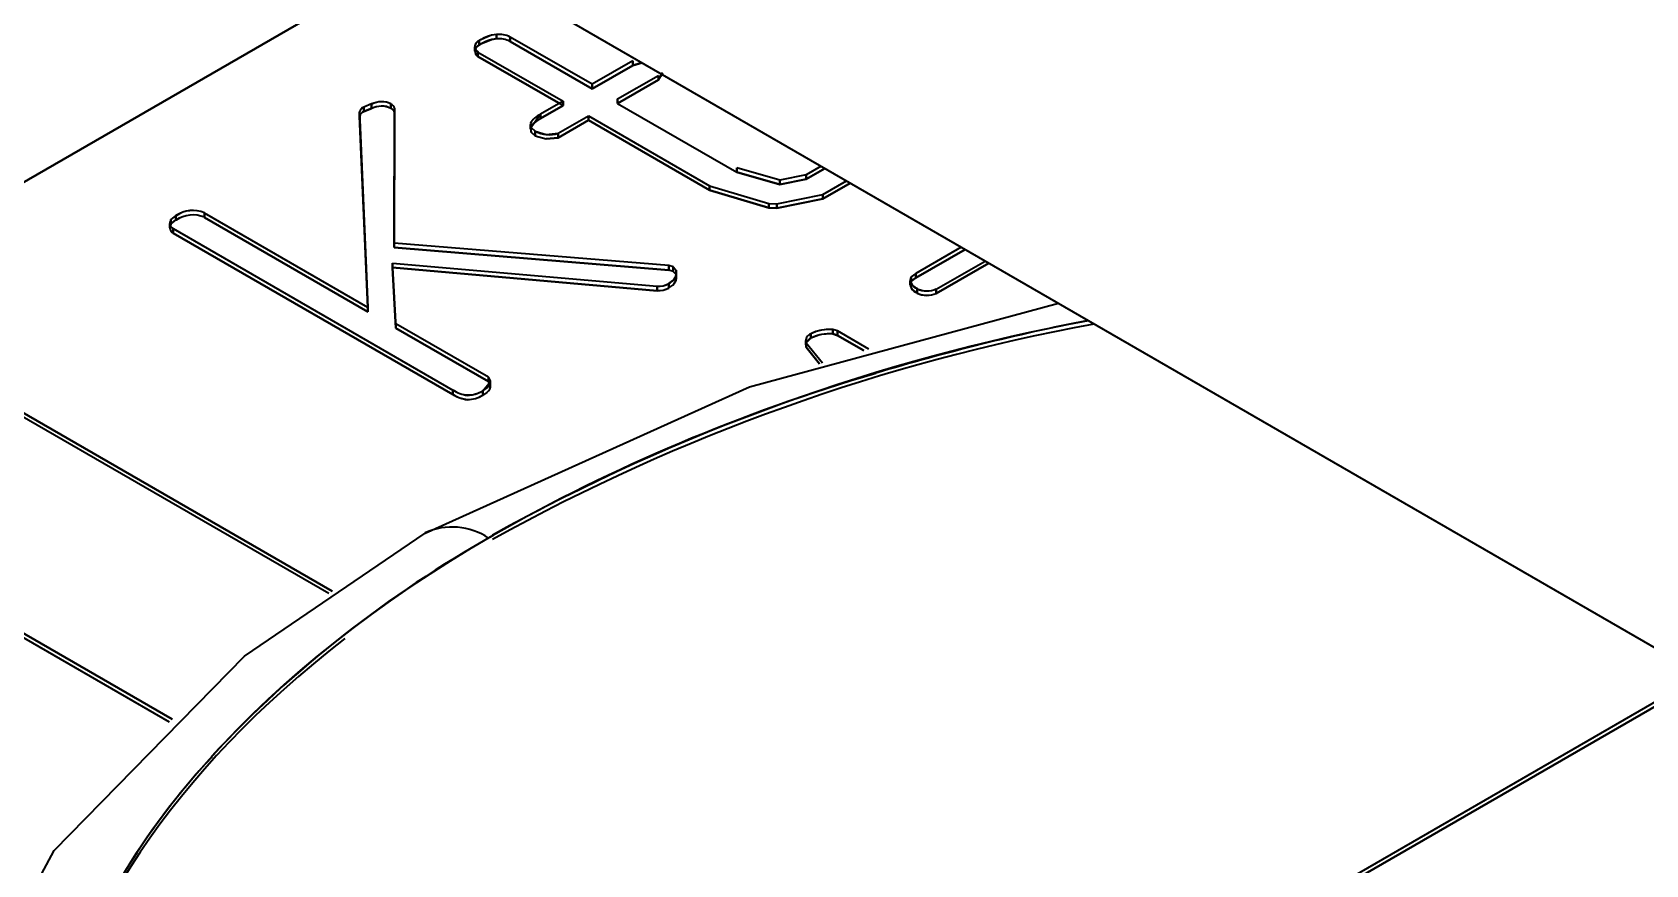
# Model space of a CAD drawing. Extents: x 146 to 1134, y 78 to 926.
# Drawn here: x 805.993 to 808.983, y 859.748 to 861.29 of the extents above; entities that cross this region are included whole.
import ezdxf

# ---------------------------------------------------------------- set-up
doc = ezdxf.new("R2010")
doc.units = 0

msp = doc.modelspace()

# ---------------------------------------------------------------- linework, layer by layer
at = {"color": 7, "lineweight": 35}
msp.add_line((756.7332, 890.3265), (817.4029, 855.2988), dxfattribs=at)
at = {"color": 7, "lineweight": 35, "ltscale": 0.032752}
for p, q in [((805.607, 860.799), (806.7416, 861.454)), ((806.7416, 861.454), (805.607, 860.799))]:
    msp.add_line(p, q, dxfattribs=at)
at = {"color": 7, "lineweight": 35, "ltscale": 0.000204468}
for p, q in [((806.8131, 861.2553), (806.8131, 861.2635)), ((806.8209, 861.2751), (806.8209, 861.267)), ((806.8209, 861.267), (806.8209, 861.2751)), ((806.8787, 861.2735), (806.8787, 861.2817)), ((806.8787, 861.2817), (806.8787, 861.2735)), ((806.819, 861.2457), (806.819, 861.2539)), ((806.819, 861.2539), (806.819, 861.2457)), ((807.1058, 861.2292), (807.1058, 861.2374)), ((807.1058, 861.2374), (807.1058, 861.2292)), ((807.1533, 861.2023), (807.1533, 861.2105)), ((807.1533, 861.2105), (807.1533, 861.2023)), ((807.0305, 861.1859), (807.0305, 861.1941)), ((807.0305, 861.1941), (807.0305, 861.1859)), ((806.6074, 861.1439), (806.6074, 861.152)), ((806.6074, 861.152), (806.6074, 861.1439)), ((806.6219, 861.1577), (806.6219, 861.1495)), ((806.6219, 861.1495), (806.6219, 861.1577)), ((806.6646, 861.141), (806.6646, 861.1492)), ((806.6646, 861.1492), (806.6646, 861.141)), ((806.9766, 861.1548), (806.9766, 861.163)), ((806.9766, 861.163), (806.9766, 861.1548)), ((807.0776, 861.1587), (807.0776, 861.1669)), ((807.0776, 861.1669), (807.0776, 861.1587)), ((806.9163, 861.1114), (806.9163, 861.1196)), ((806.9178, 861.1057), (806.9178, 861.1139)), ((806.9347, 861.1306), (806.9347, 861.1388)), ((806.9347, 861.1388), (806.9347, 861.1306)), ((807.0237, 861.1276), (807.0237, 861.1357)), ((807.0237, 861.1357), (807.0237, 861.1276)), ((806.9252, 861.0989), (806.9252, 861.1071)), ((806.9252, 861.1071), (806.9252, 861.0989)), ((807.4271, 861.0183), (807.4271, 861.0265)), ((807.4271, 861.0265), (807.4271, 861.0183)), ((807.2482, 860.998), (807.2482, 861.0062)), ((807.2482, 861.0062), (807.2482, 860.998)), ((807.3785, 861.0086), (807.3785, 861.0168)), ((807.3785, 861.0168), (807.3785, 861.0086)), ((807.4581, 860.9818), (807.4581, 860.9899)), ((807.4581, 860.9899), (807.4581, 860.9818)), ((806.2482, 860.9283), (806.2482, 860.9365)), ((806.2501, 860.9354), (806.2501, 860.9435)), ((806.2501, 860.9435), (806.2501, 860.9354)), ((806.2593, 860.9429), (806.2593, 860.951)), ((806.2593, 860.951), (806.2593, 860.9429)), ((806.3122, 860.9474), (806.3122, 860.9556)), ((806.3122, 860.9556), (806.3122, 860.9474)), ((806.2542, 860.9186), (806.2542, 860.9268)), ((806.2542, 860.9268), (806.2542, 860.9186)), ((806.6639, 860.8917), (806.6639, 860.8998)), ((806.6639, 860.8998), (806.6639, 860.8917)), ((806.6609, 860.8548), (806.6609, 860.863)), ((806.6609, 860.863), (806.6609, 860.8548)), ((807.1724, 860.85), (807.1724, 860.8582)), ((807.1724, 860.8582), (807.1724, 860.85)), ((807.1864, 860.8419), (807.1864, 860.8501)), ((807.1864, 860.8501), (807.1864, 860.8419)), ((807.187, 860.8362), (807.187, 860.8444)), ((807.1508, 860.8118), (807.1508, 860.8199)), ((807.1508, 860.8199), (807.1508, 860.8118)), ((807.1724, 860.8168), (807.1724, 860.825)), ((807.1724, 860.825), (807.1724, 860.8168)), ((807.6218, 860.8294), (807.6218, 860.8376)), ((807.6218, 860.8376), (807.6218, 860.8294)), ((806.6151, 860.7725), (806.6151, 860.7806)), ((806.6151, 860.7806), (806.6151, 860.7725)), ((807.4355, 860.7238), (807.4355, 860.732)), ((807.4355, 860.732), (807.4355, 860.7238)), ((807.4766, 860.7319), (807.4766, 860.7401)), ((807.4766, 860.7401), (807.4766, 860.7319)), ((807.427, 860.7071), (807.427, 860.7153)), ((807.427, 860.7153), (807.427, 860.7071)), ((806.8383, 860.6436), (806.8383, 860.6518)), ((806.8383, 860.6518), (806.8383, 860.6436)), ((806.8424, 860.6348), (806.8424, 860.6429)), ((806.7722, 860.6196), (806.7722, 860.6277)), ((806.7722, 860.6277), (806.7722, 860.6196)), ((806.8279, 860.6179), (806.8279, 860.6261)), ((806.8279, 860.6261), (806.8279, 860.6179))]:
    msp.add_line(p, q, dxfattribs=at)
at = {"color": 7, "lineweight": 35, "ltscale": 0.000173877}
for p, q in [((806.8143, 861.259), (806.819, 861.2539)), ((806.8143, 861.2509), (806.819, 861.2457))]:
    msp.add_line(p, q, dxfattribs=at)
at = {"color": 7, "lineweight": 35, "ltscale": 0.000180267}
for p, q in [((806.8209, 861.2751), (806.8157, 861.2702)), ((806.8209, 861.267), (806.8157, 861.262))]:
    msp.add_line(p, q, dxfattribs=at)
at = {"color": 7, "lineweight": 35, "ltscale": 0.000633357}
msp.add_line((806.8443, 861.2849), (806.8209, 861.2751), dxfattribs=at)
at = {"color": 7, "lineweight": 35, "ltscale": 0.000633947}
msp.add_line((806.8443, 861.2768), (806.8209, 861.267), dxfattribs=at)
at = {"color": 7, "lineweight": 35, "ltscale": 0.000228541}
for p, q in [((806.8533, 861.2863), (806.8443, 861.2849)), ((806.8533, 861.2782), (806.8443, 861.2768))]:
    msp.add_line(p, q, dxfattribs=at)
at = {"color": 7, "lineweight": 35, "ltscale": 0.000202942}
for p, q in [((806.8533, 861.2782), (806.8533, 861.2863)), ((806.8533, 861.2863), (806.8533, 861.2782)), ((806.5994, 861.1348), (806.5994, 861.1429)), ((806.5994, 861.1429), (806.5994, 861.1348)), ((806.6577, 861.1495), (806.6577, 861.1577)), ((806.6577, 861.1577), (806.6577, 861.1495)), ((806.9677, 861.0952), (806.9677, 861.1033)), ((806.9677, 861.1033), (806.9677, 861.0952)), ((807.2986, 861.0311), (807.2986, 861.0392)), ((807.2986, 861.0392), (807.2986, 861.0311)), ((807.3579, 860.9655), (807.3579, 860.9736)), ((807.3579, 860.9736), (807.3579, 860.9655)), ((807.3726, 860.9649), (807.3726, 860.973)), ((807.3726, 860.973), (807.3726, 860.9649)), ((807.1806, 860.8476), (807.1806, 860.8557)), ((807.1806, 860.8557), (807.1806, 860.8476)), ((807.6303, 860.8354), (807.6303, 860.8436)), ((807.6303, 860.8436), (807.6303, 860.8354)), ((807.6198, 860.8227), (807.6198, 860.8308)), ((807.6325, 860.8072), (807.6325, 860.8153)), ((807.6325, 860.8153), (807.6325, 860.8072)), ((807.6679, 860.8068), (807.6679, 860.8149)), ((807.6679, 860.8149), (807.6679, 860.8068)), ((806.667, 860.7426), (806.667, 860.7507)), ((806.667, 860.7507), (806.667, 860.7426)), ((807.485, 860.7291), (807.485, 860.7372)), ((807.485, 860.7372), (807.485, 860.7291)), ((807.4263, 860.7117), (807.4263, 860.7198))]:
    msp.add_line(p, q, dxfattribs=at)
at = {"color": 7, "lineweight": 35, "ltscale": 0.00438}
for p, q in [((807.0305, 861.1941), (806.8787, 861.2817)), ((807.0305, 861.1941), (806.8787, 861.2817)), ((806.8787, 861.2735), (807.0305, 861.1859)), ((807.0305, 861.1859), (806.8787, 861.2735))]:
    msp.add_line(p, q, dxfattribs=at)
at = {"color": 7, "lineweight": 35, "ltscale": 0.004547}
for p, q in [((806.819, 861.2539), (806.9766, 861.163)), ((806.819, 861.2539), (806.9766, 861.163)), ((806.9766, 861.1548), (806.819, 861.2457)), ((806.819, 861.2457), (806.9766, 861.1548))]:
    msp.add_line(p, q, dxfattribs=at)
at = {"color": 7, "lineweight": 35, "ltscale": 0.002172}
for p, q in [((807.1058, 861.2374), (807.0305, 861.1941)), ((807.1058, 861.2374), (807.0305, 861.1941)), ((807.0305, 861.1859), (807.1058, 861.2292)), ((807.1058, 861.2292), (807.0305, 861.1859))]:
    msp.add_line(p, q, dxfattribs=at)
at = {"color": 7, "lineweight": 35, "ltscale": 0.000437637}
msp.add_line((807.1058, 861.2292), (807.1226, 861.234), dxfattribs=at)
at = {"color": 7, "lineweight": 35, "ltscale": 0.000405152}
msp.add_line((807.1213, 861.2338), (807.1058, 861.2292), dxfattribs=at)
at = {"color": 7, "lineweight": 35, "ltscale": 0.002184}
for p, q in [((807.0776, 861.1669), (807.1533, 861.2105)), ((807.0776, 861.1669), (807.1533, 861.2105)), ((807.1533, 861.2023), (807.0776, 861.1587)), ((807.0776, 861.1587), (807.1533, 861.2023))]:
    msp.add_line(p, q, dxfattribs=at)
at = {"color": 7, "lineweight": 35, "ltscale": 0.00039783}
msp.add_line((807.1533, 861.2023), (807.1612, 861.2161), dxfattribs=at)
at = {"color": 7, "lineweight": 35, "ltscale": 0.000305153}
msp.add_line((807.1602, 861.2124), (807.1533, 861.2023), dxfattribs=at)
at = {"color": 7, "lineweight": 35, "ltscale": 0.009065}
msp.add_line((806.5994, 861.1429), (806.6151, 860.7806), dxfattribs=at)
msp.add_line((806.5994, 861.1429), (806.6151, 860.7806), dxfattribs=at)
at = {"color": 7, "lineweight": 35, "ltscale": 0.0003899}
for p, q in [((806.6219, 861.1577), (806.6074, 861.152)), ((806.6219, 861.1577), (806.6074, 861.152)), ((806.6074, 861.1439), (806.6219, 861.1495)), ((806.6219, 861.1495), (806.6074, 861.1439))]:
    msp.add_line(p, q, dxfattribs=at)
at = {"color": 7, "lineweight": 35, "ltscale": 0.00022584}
for p, q in [((806.6306, 861.1605), (806.6219, 861.1577)), ((806.6306, 861.1523), (806.6219, 861.1495))]:
    msp.add_line(p, q, dxfattribs=at)
at = {"color": 7, "lineweight": 35, "ltscale": 0.000217045}
msp.add_line((806.6577, 861.1577), (806.6496, 861.1609), dxfattribs=at)
at = {"color": 7, "lineweight": 35, "ltscale": 0.000216481}
msp.add_line((806.6577, 861.1495), (806.6496, 861.1527), dxfattribs=at)
at = {"color": 7, "lineweight": 35, "ltscale": 0.006233}
for p, q in [((806.6639, 860.8998), (806.6646, 861.1492)), ((806.6646, 861.141), (806.6639, 860.8917)), ((806.6639, 860.8917), (806.6646, 861.141))]:
    msp.add_line(p, q, dxfattribs=at)
at = {"color": 7, "lineweight": 35, "ltscale": 0.001209}
for p, q in [((806.9766, 861.163), (806.9347, 861.1388)), ((806.9766, 861.163), (806.9347, 861.1388)), ((806.9347, 861.1306), (806.9766, 861.1548)), ((806.9766, 861.1548), (806.9347, 861.1306))]:
    msp.add_line(p, q, dxfattribs=at)
at = {"color": 7, "lineweight": 35, "ltscale": 0.00638}
msp.add_line((807.0776, 861.1587), (807.2986, 861.0311), dxfattribs=at)
at = {"color": 7, "lineweight": 35, "ltscale": 0.008855}
for p, q in [((806.6147, 860.7809), (806.5994, 861.1348)), ((806.5994, 861.1348), (806.6147, 860.7809))]:
    msp.add_line(p, q, dxfattribs=at)
at = {"color": 7, "lineweight": 35, "ltscale": 0.000175794}
for p, q in [((806.9162, 861.1207), (806.9178, 861.1139)), ((806.9162, 861.1125), (806.9178, 861.1057))]:
    msp.add_line(p, q, dxfattribs=at)
at = {"color": 7, "lineweight": 35, "ltscale": 0.000751625}
msp.add_line((806.9347, 861.1388), (806.9178, 861.1139), dxfattribs=at)
at = {"color": 7, "lineweight": 35, "ltscale": 0.000251585}
for p, q in [((806.9178, 861.1139), (806.9252, 861.1071)), ((806.9178, 861.1139), (806.9252, 861.1071)), ((806.9252, 861.0989), (806.9178, 861.1057)), ((806.9178, 861.1057), (806.9252, 861.0989))]:
    msp.add_line(p, q, dxfattribs=at)
at = {"color": 7, "lineweight": 35, "ltscale": 0.001618}
msp.add_line((806.9677, 861.1033), (807.0237, 861.1357), dxfattribs=at)
msp.add_line((806.9677, 861.1033), (807.0237, 861.1357), dxfattribs=at)
at = {"color": 7, "lineweight": 35, "ltscale": 0.001617}
for p, q in [((807.0237, 861.1276), (806.9677, 861.0952)), ((806.9677, 861.0952), (807.0237, 861.1276))]:
    msp.add_line(p, q, dxfattribs=at)
at = {"color": 7, "lineweight": 35, "ltscale": 0.00648}
for p, q in [((807.0237, 861.1357), (807.2482, 861.0062)), ((807.0237, 861.1357), (807.2482, 861.0062)), ((807.2482, 860.998), (807.0237, 861.1276)), ((807.0237, 861.1276), (807.2482, 860.998))]:
    msp.add_line(p, q, dxfattribs=at)
at = {"color": 7, "lineweight": 35, "ltscale": 0.000526596}
msp.add_line((806.9252, 861.1071), (806.9454, 861.1009), dxfattribs=at)
at = {"color": 7, "lineweight": 35, "ltscale": 0.000526152}
msp.add_line((806.9252, 861.0989), (806.9454, 861.0928), dxfattribs=at)
at = {"color": 7, "lineweight": 35, "ltscale": 0.00056028}
for p, q in [((806.9454, 861.1009), (806.9677, 861.1033)), ((806.9677, 861.0952), (806.9454, 861.0928)), ((806.9454, 861.0928), (806.9677, 861.0952))]:
    msp.add_line(p, q, dxfattribs=at)
at = {"color": 7, "lineweight": 35, "ltscale": 0.002076}
msp.add_line((807.3785, 861.0168), (807.2986, 861.0392), dxfattribs=at)
msp.add_line((807.3785, 861.0168), (807.2986, 861.0392), dxfattribs=at)
at = {"color": 7, "lineweight": 35, "ltscale": 0.002077}
for p, q in [((807.2986, 861.0311), (807.3785, 861.0086)), ((807.3785, 861.0086), (807.2986, 861.0311))]:
    msp.add_line(p, q, dxfattribs=at)
at = {"color": 7, "lineweight": 35, "ltscale": 0.001239}
for p, q in [((807.4271, 861.0265), (807.3785, 861.0168)), ((807.4271, 861.0265), (807.3785, 861.0168)), ((807.3785, 861.0086), (807.4271, 861.0183)), ((807.4271, 861.0183), (807.3785, 861.0086))]:
    msp.add_line(p, q, dxfattribs=at)
at = {"color": 7, "lineweight": 35, "ltscale": 0.000793017}
msp.add_line((807.4546, 861.0424), (807.4271, 861.0265), dxfattribs=at)
msp.add_line((807.4546, 861.0424), (807.4271, 861.0265), dxfattribs=at)
at = {"color": 7, "lineweight": 35, "ltscale": 0.000997422}
for p, q in [((807.4271, 861.0183), (807.4617, 861.0383)), ((807.4617, 861.0383), (807.4271, 861.0183))]:
    msp.add_line(p, q, dxfattribs=at)
at = {"color": 7, "lineweight": 35, "ltscale": 0.002862}
msp.add_line((807.2482, 861.0062), (807.3579, 860.9736), dxfattribs=at)
msp.add_line((807.2482, 861.0062), (807.3579, 860.9736), dxfattribs=at)
at = {"color": 7, "lineweight": 35, "ltscale": 0.002861}
for p, q in [((807.3579, 860.9655), (807.2482, 860.998)), ((807.2482, 860.998), (807.3579, 860.9655))]:
    msp.add_line(p, q, dxfattribs=at)
at = {"color": 7, "lineweight": 35, "ltscale": 0.00126}
msp.add_line((807.4581, 860.9899), (807.5017, 861.0151), dxfattribs=at)
msp.add_line((807.4581, 860.9899), (807.5017, 861.0151), dxfattribs=at)
at = {"color": 7, "lineweight": 35, "ltscale": 0.001464}
for p, q in [((807.5088, 861.011), (807.4581, 860.9818)), ((807.4581, 860.9818), (807.5088, 861.011))]:
    msp.add_line(p, q, dxfattribs=at)
at = {"color": 7, "lineweight": 35, "ltscale": 0.000368053}
for p, q in [((807.3579, 860.9736), (807.3726, 860.973)), ((807.3579, 860.9736), (807.3726, 860.973)), ((807.3726, 860.9649), (807.3579, 860.9655)), ((807.3579, 860.9655), (807.3726, 860.9649))]:
    msp.add_line(p, q, dxfattribs=at)
at = {"color": 7, "lineweight": 35, "ltscale": 0.002178}
msp.add_line((807.3726, 860.973), (807.4581, 860.9899), dxfattribs=at)
msp.add_line((807.3726, 860.973), (807.4581, 860.9899), dxfattribs=at)
at = {"color": 7, "lineweight": 35, "ltscale": 0.002177}
for p, q in [((807.4581, 860.9818), (807.3726, 860.9649)), ((807.3726, 860.9649), (807.4581, 860.9818))]:
    msp.add_line(p, q, dxfattribs=at)
at = {"color": 7, "lineweight": 35, "ltscale": 0.000297174}
for p, q in [((806.2593, 860.951), (806.2501, 860.9435)), ((806.2593, 860.951), (806.2501, 860.9435)), ((806.2501, 860.9354), (806.2593, 860.9429)), ((806.2593, 860.9429), (806.2501, 860.9354))]:
    msp.add_line(p, q, dxfattribs=at)
at = {"color": 7, "lineweight": 35, "ltscale": 0.008745}
for p, q in [((806.6151, 860.7806), (806.3122, 860.9556)), ((806.6151, 860.7806), (806.3122, 860.9556)), ((806.3122, 860.9474), (806.6151, 860.7725)), ((806.6151, 860.7725), (806.3122, 860.9474))]:
    msp.add_line(p, q, dxfattribs=at)
at = {"color": 7, "lineweight": 35, "ltscale": 0.014954}
for p, q in [((806.2542, 860.9268), (806.7722, 860.6277)), ((806.2542, 860.9268), (806.7722, 860.6277)), ((806.7722, 860.6196), (806.2542, 860.9186)), ((806.2542, 860.9186), (806.7722, 860.6196))]:
    msp.add_line(p, q, dxfattribs=at)
at = {"color": 7, "lineweight": 35, "ltscale": 0.012753}
for p, q in [((807.1724, 860.8582), (806.6639, 860.8998)), ((807.1724, 860.8582), (806.6639, 860.8998)), ((806.6639, 860.8917), (807.1724, 860.85)), ((807.1724, 860.85), (806.6639, 860.8917))]:
    msp.add_line(p, q, dxfattribs=at)
at = {"color": 7, "lineweight": 35, "ltscale": 0.002431}
msp.add_line((807.7144, 860.8923), (807.6303, 860.8436), dxfattribs=at)
msp.add_line((807.7144, 860.8923), (807.6303, 860.8436), dxfattribs=at)
at = {"color": 7, "lineweight": 35, "ltscale": 0.002633}
for p, q in [((807.6303, 860.8354), (807.7214, 860.8882)), ((807.7214, 860.8882), (807.6303, 860.8354))]:
    msp.add_line(p, q, dxfattribs=at)
at = {"color": 7, "lineweight": 35, "ltscale": 0.002812}
msp.add_line((806.667, 860.7507), (806.6609, 860.863), dxfattribs=at)
msp.add_line((806.667, 860.7507), (806.6609, 860.863), dxfattribs=at)
at = {"color": 7, "lineweight": 35, "ltscale": 0.012295}
for p, q in [((806.6609, 860.863), (807.1508, 860.8199)), ((806.6609, 860.863), (807.1508, 860.8199)), ((807.1508, 860.8118), (806.6609, 860.8548)), ((806.6609, 860.8548), (807.1508, 860.8118))]:
    msp.add_line(p, q, dxfattribs=at)
at = {"color": 7, "lineweight": 35, "ltscale": 0.00281}
for p, q in [((806.6609, 860.8548), (806.667, 860.7426)), ((806.667, 860.7426), (806.6609, 860.8548))]:
    msp.add_line(p, q, dxfattribs=at)
at = {"color": 7, "lineweight": 35, "ltscale": 0.000214846}
msp.add_line((807.1806, 860.8557), (807.1724, 860.8582), dxfattribs=at)
msp.add_line((807.1806, 860.8557), (807.1724, 860.8582), dxfattribs=at)
at = {"color": 7, "lineweight": 35, "ltscale": 0.000214417}
msp.add_line((807.1806, 860.8476), (807.1724, 860.85), dxfattribs=at)
at = {"color": 7, "lineweight": 35, "ltscale": 0.000201791}
msp.add_line((807.1864, 860.8501), (807.1806, 860.8557), dxfattribs=at)
msp.add_line((807.1864, 860.8501), (807.1806, 860.8557), dxfattribs=at)
at = {"color": 7, "lineweight": 35, "ltscale": 0.000202856}
for p, q in [((807.1806, 860.8476), (807.1864, 860.8419)), ((807.1864, 860.8419), (807.1806, 860.8476))]:
    msp.add_line(p, q, dxfattribs=at)
at = {"color": 7, "lineweight": 35, "ltscale": 0.000172856}
msp.add_line((807.1869, 860.8432), (807.1864, 860.8501), dxfattribs=at)
at = {"color": 7, "lineweight": 35, "ltscale": 0.000171334}
msp.add_line((807.1869, 860.8351), (807.1864, 860.8419), dxfattribs=at)
at = {"color": 7, "lineweight": 35, "ltscale": 0.000259512}
msp.add_line((807.6303, 860.8436), (807.6218, 860.8376), dxfattribs=at)
msp.add_line((807.6303, 860.8436), (807.6218, 860.8376), dxfattribs=at)
at = {"color": 7, "lineweight": 35, "ltscale": 0.002611}
msp.add_line((807.6679, 860.8149), (807.7585, 860.8668), dxfattribs=at)
msp.add_line((807.6679, 860.8149), (807.7585, 860.8668), dxfattribs=at)
at = {"color": 7, "lineweight": 35, "ltscale": 0.002816}
for p, q in [((807.7657, 860.8627), (807.6679, 860.8068)), ((807.6679, 860.8068), (807.7657, 860.8627))]:
    msp.add_line(p, q, dxfattribs=at)
at = {"color": 7, "lineweight": 35, "ltscale": 0.000229532}
for p, q in [((807.1724, 860.825), (807.1798, 860.8304)), ((807.1724, 860.8168), (807.1798, 860.8222))]:
    msp.add_line(p, q, dxfattribs=at)
at = {"color": 7, "lineweight": 35, "ltscale": 0.000159233}
msp.add_line((807.6218, 860.8376), (807.6198, 860.8315), dxfattribs=at)
at = {"color": 7, "lineweight": 35, "ltscale": 0.000260394}
for p, q in [((807.6218, 860.8294), (807.6303, 860.8354)), ((807.6303, 860.8354), (807.6218, 860.8294))]:
    msp.add_line(p, q, dxfattribs=at)
at = {"color": 7, "lineweight": 35, "ltscale": 0.000207008}
msp.add_line((807.6257, 860.8201), (807.6325, 860.8153), dxfattribs=at)
at = {"color": 7, "lineweight": 35, "ltscale": 0.000206135}
msp.add_line((807.6257, 860.8119), (807.6325, 860.8072), dxfattribs=at)
at = {"color": 7, "lineweight": 35, "ltscale": 0.000220034}
msp.add_line((807.6325, 860.8153), (807.6409, 860.8126), dxfattribs=at)
at = {"color": 7, "lineweight": 35, "ltscale": 0.000222014}
msp.add_line((807.6594, 860.8123), (807.6679, 860.8149), dxfattribs=at)
at = {"color": 7, "lineweight": 35, "ltscale": 0.027196}
for p, q in [((806.5491, 860.255), (805.607, 860.799)), ((805.607, 860.799), (806.5491, 860.255))]:
    msp.add_line(p, q, dxfattribs=at)
at = {"color": 7, "lineweight": 35, "ltscale": 0.027007}
msp.add_line((806.5425, 860.2506), (805.607, 860.7908), dxfattribs=at)
msp.add_line((806.5425, 860.2506), (805.607, 860.7908), dxfattribs=at)
at = {"color": 7, "lineweight": 35, "ltscale": 0.000220515}
msp.add_line((807.6325, 860.8072), (807.6409, 860.8044), dxfattribs=at)
at = {"color": 7, "lineweight": 35, "ltscale": 0.00022247}
msp.add_line((807.6594, 860.8041), (807.6679, 860.8068), dxfattribs=at)
at = {"color": 7, "lineweight": 35, "ltscale": 0.004945}
msp.add_line((806.8383, 860.6518), (806.667, 860.7507), dxfattribs=at)
msp.add_line((806.8383, 860.6518), (806.667, 860.7507), dxfattribs=at)
at = {"color": 7, "lineweight": 35, "ltscale": 0.004946}
for p, q in [((806.667, 860.7426), (806.8383, 860.6436)), ((806.8383, 860.6436), (806.667, 860.7426))]:
    msp.add_line(p, q, dxfattribs=at)
at = {"color": 7, "lineweight": 35, "ltscale": 0.000301032}
msp.add_line((807.427, 860.7153), (807.4355, 860.7238), dxfattribs=at)
at = {"color": 7, "lineweight": 35, "ltscale": 0.000237665}
for p, q in [((807.4442, 860.7359), (807.4355, 860.732)), ((807.4442, 860.7277), (807.4355, 860.7238))]:
    msp.add_line(p, q, dxfattribs=at)
at = {"color": 7, "lineweight": 35, "ltscale": 0.000222945}
msp.add_line((807.485, 860.7372), (807.4766, 860.7401), dxfattribs=at)
msp.add_line((807.485, 860.7372), (807.4766, 860.7401), dxfattribs=at)
at = {"color": 7, "lineweight": 35, "ltscale": 0.000222449}
for p, q in [((807.4766, 860.7319), (807.485, 860.7291)), ((807.485, 860.7291), (807.4766, 860.7319))]:
    msp.add_line(p, q, dxfattribs=at)
at = {"color": 7, "lineweight": 35, "ltscale": 0.001684}
msp.add_line((807.5433, 860.7035), (807.485, 860.7372), dxfattribs=at)
msp.add_line((807.5433, 860.7035), (807.485, 860.7372), dxfattribs=at)
at = {"color": 7, "lineweight": 35, "ltscale": 0.001413}
for p, q in [((807.485, 860.7291), (807.5339, 860.7008)), ((807.5339, 860.7008), (807.485, 860.7291))]:
    msp.add_line(p, q, dxfattribs=at)
at = {"color": 7, "lineweight": 35, "ltscale": 0.001197}
msp.add_line((807.427, 860.7153), (807.457, 860.6779), dxfattribs=at)
msp.add_line((807.427, 860.7153), (807.457, 860.6779), dxfattribs=at)
at = {"color": 7, "lineweight": 35, "ltscale": 0.000987764}
for p, q in [((807.4517, 860.6763), (807.427, 860.7071)), ((807.427, 860.7071), (807.4517, 860.6763))]:
    msp.add_line(p, q, dxfattribs=at)
at = {"color": 7, "lineweight": 35, "ltscale": 0.000241263}
for p, q in [((806.8279, 860.6261), (806.8358, 860.6316)), ((806.8279, 860.6179), (806.8358, 860.6234))]:
    msp.add_line(p, q, dxfattribs=at)
at = {"color": 7, "lineweight": 35, "ltscale": 0.000194751}
for p, q in [((806.8422, 860.645), (806.8383, 860.6518)), ((806.8422, 860.6368), (806.8383, 860.6436))]:
    msp.add_line(p, q, dxfattribs=at)
at = {"color": 7, "lineweight": 35, "ltscale": 0.02883}
for p, q in [((805.2534, 860.5948), (806.2521, 860.0182)), ((806.2521, 860.0182), (805.2534, 860.5948))]:
    msp.add_line(p, q, dxfattribs=at)
at = {"color": 7, "lineweight": 35, "ltscale": 0.028677}
msp.add_line((805.2534, 860.5867), (806.2468, 860.0131), dxfattribs=at)
msp.add_line((805.2534, 860.5867), (806.2468, 860.0131), dxfattribs=at)
at = {"color": 7, "lineweight": 35, "ltscale": 0.081444}
msp.add_line((806.2651, 858.4713), (809.0864, 860.1002), dxfattribs=at)
msp.add_line((806.2651, 858.4713), (809.0864, 860.1002), dxfattribs=at)
at = {"color": 7, "lineweight": 35, "ltscale": 0.081651}
msp.add_line((806.2651, 858.4632), (809.0936, 860.0962), dxfattribs=at)
at = {"color": 7, "lineweight": 35, "ltscale": 0.081648}
msp.add_line((809.0934, 860.0961), (806.2651, 858.4632), dxfattribs=at)
at = {"color": 7, "lineweight": 35}
for points in [[(806.7214, 860.3625), (807.3223, 860.6337), (807.8945, 860.7885)], [(806.8279, 860.6261), (806.8424, 860.6439), (806.8383, 860.6518)], [(805.747, 858.9622), (805.8168, 859.3713), (806.0339, 859.775), (806.3864, 860.1348), (806.7214, 860.3625)]]:
    msp.add_lwpolyline(points, dxfattribs=at)
for centre, radius, start, end in [((806.8226, 861.2636), 0.00947, 136.5149, 209.0202), ((806.8246, 861.2639), 0.0113, 107.7896, 240.9524), ((806.8246, 861.2557), 0.0113, 107.7896, 240.9524), ((806.8617, 861.2108), 0.0761, 96.3072, 122.3223), ((806.8617, 861.2026), 0.0761, 96.3072, 122.3223), ((806.8587, 861.2425), 0.044, 62.9582, 96.9957), ((806.8587, 861.2344), 0.044, 62.9582, 96.9957), ((806.8589, 861.2432), 0.0433, 62.6851, 97.2929), ((806.8588, 861.235), 0.0434, 62.6939, 97.2455), ((806.6137, 861.1382), 0.0151, 114.3832, 161.8517), ((806.6136, 861.1383), 0.015, 114.3817, 161.9811), ((806.6136, 861.1301), 0.015, 114.3817, 161.9811), ((806.6137, 861.1301), 0.0151, 114.3832, 161.8517), ((806.6403, 861.1222), 0.0396, 63.9125, 117.2529), ((806.6403, 861.114), 0.0396, 63.9125, 117.2529), ((806.6411, 861.1234), 0.0385, 77.2199, 105.8312), ((806.6411, 861.1152), 0.0385, 77.2199, 105.8312), ((806.6517, 861.1455), 0.0135, 15.8176, 63.8026), ((806.6517, 861.1456), 0.0134, 15.6299, 63.7362), ((806.6517, 861.1374), 0.0134, 15.6299, 63.7362), ((806.6517, 861.1373), 0.0135, 15.8176, 63.8026), ((806.9484, 861.1042), 0.0367, 111.6958, 152.8858), ((806.9604, 861.0814), 0.0554, 117.5981, 141.6056), ((806.9526, 861.0917), 0.0426, 114.7099, 146.3694), ((806.9506, 861.1542), 0.0535, 241.7255, 288.5147), ((806.2906, 860.9044), 0.0559, 67.1504, 123.8141), ((806.2909, 860.9061), 0.0543, 66.7413, 125.0709), ((806.2596, 860.937), 0.0114, 145.753, 242.1071), ((806.2595, 860.937), 0.0113, 145.456, 242.3296), ((806.2595, 860.9288), 0.0113, 145.2424, 242.5597), ((806.2906, 860.8962), 0.0559, 67.1369, 123.8104), ((806.2909, 860.8979), 0.0543, 66.7413, 125.071), ((806.2604, 860.9294), 0.0123, 185.1778, 240.1925), ((807.1654, 860.8459), 0.0216, 288.4781, 11.0745), ((807.1678, 860.8456), 0.0193, 308.3374, 353.0118), ((807.1687, 860.8369), 0.0183, 332.2533, 15.9248), ((807.153, 860.8601), 0.0401, 266.9839, 298.9884), ((807.1528, 860.8606), 0.0407, 267.1466, 298.7565), ((807.153, 860.8519), 0.0401, 266.9839, 298.9884), ((807.1528, 860.8524), 0.0407, 267.1466, 298.7565), ((807.1678, 860.8374), 0.0193, 308.3374, 353.0118), ((807.634, 860.8319), 0.0143, 181.4181, 234.8212), ((807.634, 860.8237), 0.0143, 181.4181, 234.8212), ((807.6357, 860.8314), 0.0155, 156.0111, 258.9412), ((807.6357, 860.8232), 0.0155, 156.0111, 258.9412), ((807.6506, 860.854), 0.0426, 244.9025, 293.8296), ((807.6507, 860.8531), 0.0417, 256.3662, 282.1124), ((807.6506, 860.8459), 0.0427, 244.9277, 293.806), ((807.6507, 860.845), 0.0417, 256.3662, 282.1124), ((808.6169, 857.1672), 3.6503, 100.5356, 119.0224), ((808.7781, 856.5897), 4.2488, 101.2482, 106.7147), ((808.6197, 857.1523), 3.6575, 100.3925, 119.0093), ((807.4395, 860.7191), 0.0132, 106.8811, 196.8157), ((807.4393, 860.7191), 0.013, 106.4648, 197.3905), ((807.4395, 860.7109), 0.0132, 106.8811, 196.8156), ((807.471, 860.6561), 0.0839, 86.2069, 115.0632), ((807.471, 860.6479), 0.0839, 86.2069, 115.0632), ((807.4739, 860.6283), 0.1118, 88.6378, 105.4371), ((807.4739, 860.6201), 0.1118, 88.6378, 105.4371), ((806.8285, 860.6437), 0.0139, 301.2638, 5.6008), ((806.8285, 860.6355), 0.0139, 301.2638, 5.6008), ((808.4938, 857.4501), 3.3426, 106.2899, 119.5288), ((806.8096, 860.6878), 0.0706, 238.077, 261.8778), ((806.8096, 860.6797), 0.0706, 238.077, 261.8778), ((806.8015, 860.6603), 0.0498, 234.3043, 301.9792), ((806.8014, 860.6683), 0.0497, 254.9597, 302.1568), ((806.7956, 860.6834), 0.0656, 273.5924, 299.3861), ((806.7956, 860.6752), 0.0656, 273.5924, 299.3861), ((806.7709, 860.2523), 0.1217, 56.1291, 114.1507), ((806.7709, 860.2523), 0.1217, 56.0938, 114.1411), ((807.8841, 858.4982), 2.1294, 119.1527, 137.0523), ((807.2618, 859.0689), 1.2839, 136.7754, 161.9007)]:
    msp.add_arc(centre, radius, start, end, dxfattribs=at)
for centre, start_param in [((808.897, 859.1744), 2.356194), ((808.897, 859.1663), 2.500802)]:
    msp.add_ellipse(centre, major_axis=(2.9, 0), ratio=0.57735, start_param=start_param, end_param=3.574936, dxfattribs=at)

doc.saveas('drawing.dxf')
